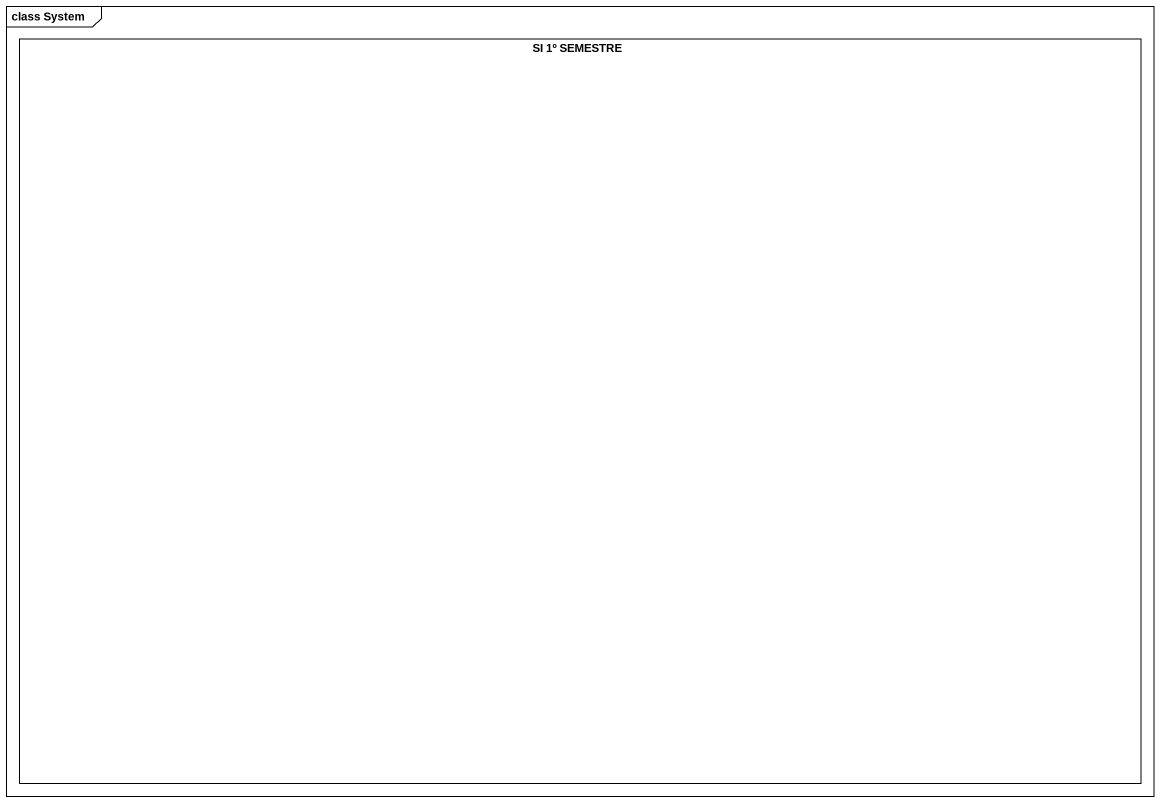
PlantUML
@startuml
mainframe class System
rectangle "SI 1º SEMESTRE" as SI_1º_SEMESTRE
@enduml
